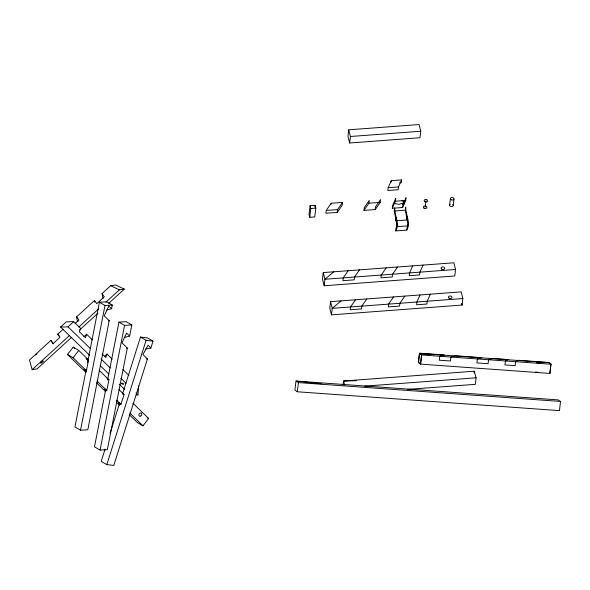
<?xml version="1.0" encoding="UTF-8"?>
<svg xmlns="http://www.w3.org/2000/svg" width="590" height="590" viewBox="0 0 590 590"><rect width="100%" height="100%" fill="white"/><g stroke="black" fill="none" stroke-linecap="round" stroke-linejoin="round"><path stroke-width="0.89" d="M136.275 394.961L137.927 394.917L138.65 385.867M549.836 373.418L550.868 364.244L548.862 362.489L518.345 360.298L515.616 361.707L515.173 365.66L504.959 364.922L505.401 360.977L508.123 359.561L493.093 358.477L488.542 359.76L488.092 363.713L476.912 362.909L477.362 358.956L481.912 357.673L455.436 355.77L450.885 357.053L450.443 360.999L439.262 360.195L439.705 356.249L444.255 354.966L419.579 353.189L418.546 362.363L420.552 364.111L549.976 373.433L551.008 364.229L548.818 362.688L419.409 353.41L418.354 362.349L420.552 364.111L421.658 354.944L419.409 353.41L428.517 354.708M420.552 364.111L421.584 354.944L419.579 353.189M474.065 372.821L474.249 371.213L343.52 381.029L343.019 385.034M560.5 401.436L559.46 410.64L297.279 391.767L294.897 389.99L296.025 381.059L558.17 399.895L560.5 401.436L298.466 382.608L296.025 381.059L321.683 383.788M310.089 205.704L309.057 214.502L309.757 217.29L314.78 216.914L315.812 208.123L315.112 205.327L310.089 205.704L310.79 208.499L309.757 217.29M314.905 207.09L315.112 205.327M326.263 210.431L325.931 213.233L337.229 212.393L342.171 205.217L342.502 202.414L331.204 203.262L326.263 210.431L337.554 209.59L342.502 202.414M331.042 204.664L331.204 203.262M323.239 272.58L322.479 279.092L324.161 285.767L454.772 275.98L455.532 269.475L453.858 262.793L323.239 272.58L324.92 279.262L324.161 285.767M337.229 212.393L337.554 209.59M348.742 129.822L347.975 136.327L349.656 143.001L419.992 137.728L420.759 131.223L419.077 124.549L348.742 129.822L350.416 136.497L349.656 143.001M330.555 301.66L329.795 308.172L331.469 314.846L462.088 305.06L462.848 298.555L461.174 291.873L330.555 301.66L332.236 308.341L331.469 314.846M363.971 210.387L364.296 207.584L369.244 200.408L368.912 203.211L363.971 210.387L375.262 209.539L380.211 202.363L380.543 199.568L375.594 206.736L375.262 209.539M388.168 187.716L387.837 190.518L398.154 189.744L398.486 186.941L401.584 179.906L391.266 180.68L388.168 187.716L398.486 186.941M391.096 182.081L391.266 180.68M392.298 208.263L392.63 205.46L395.728 198.424L395.396 201.227L392.298 208.263L402.623 207.488L405.721 200.453L406.053 197.65L402.948 204.686L402.623 207.488M394.29 211.021L394.651 207.96C394.585 215.697 399.954 223.529 395.72 230.926L406.775 230.1C411.001 222.703 405.64 214.863 405.699 207.134L405.337 210.195L408.273 225.845L397.225 226.671L394.29 211.021L405.337 210.195M396.111 217.776L395.757 220.844L406.805 220.011L407.166 216.95M401.584 179.906L401.259 182.708L399.541 182.841M395.72 230.926L396.082 227.865L397.579 223.61M404.098 202.503L404.172 203.97L402.196 204.118L402.483 204.383M406.775 230.1L407.137 227.039L408.634 222.777M425.176 207.252L425.936 200.748M449.632 205.099L450.399 198.594M453.194 205.475L453.961 198.97M474.249 371.213L476.101 377.799L475.334 384.326L407.675 389.385M297.279 391.767L298.466 382.608M86.118 370.011L74.945 426.939L80.535 430.206L87.822 429.771L109.224 320.687L104.216 315.805L108.818 306.04L111.576 308.725L106.628 310.104M87.534 362.784L99.415 302.235L106.702 301.8L112.292 305.067L111.576 308.725M86.442 371.7L84.023 369.347L86.435 370.749L88.552 359.966L78.75 350.423L73.16 347.156L67.496 354.487L85.956 372.474M80.535 430.206L105.005 305.502L99.415 302.235M105.831 388.994L94.481 446.829L100.071 450.096L107.358 449.654L127.3 348.019L121.997 342.849L126.592 333.084L129.645 336.057L124.291 337.546M107.601 379.953L118.951 322.118L126.231 321.683L131.828 324.95L129.645 336.057M106.185 390.934L104.371 389.171L106.783 390.58L108.899 379.79L99.142 370.291M100.071 450.096L124.542 325.385L118.951 322.118M105.094 449.093L101.222 461.351L106.82 464.618L113.774 465.451L147.434 358.927L142.942 354.553L148.009 345.239L150.878 348.034L153.046 341.153L147.456 337.886L140.494 337.052L122.521 393.95M110.072 433.34L119.755 402.704M119.77 404.165L118.546 402.97L120.95 404.379L124.055 394.555L118.848 389.481M106.82 464.618L146.091 340.319L140.494 337.052M92.49 339.929L86.634 334.228L85.454 337.694L79.407 331.809L80.594 328.342L73.728 321.653L66.272 321.838L60.593 327.03L89.599 355.283M112.196 359.126L106.989 354.052L105.802 357.518L102.181 353.985M412.698 265.884L409.6 272.912L409.268 275.714L419.593 274.94L419.918 272.145L423.023 265.109M420.014 294.963L416.916 301.992L416.584 304.794L426.909 304.02L427.234 301.225L430.331 294.189M348.174 270.714L343.233 277.89L342.901 280.693L354.199 279.844L354.524 277.042L359.472 269.866M355.49 299.794L350.548 306.97L350.217 309.772L361.515 308.924L361.84 306.122L366.788 298.946M386.214 267.867L381.265 275.036L380.941 277.838L392.232 276.99L392.564 274.188L397.513 267.019M393.53 296.947L388.581 304.116L388.257 306.918L399.548 306.07L399.88 303.267L404.821 296.099M67.496 354.487L73.094 357.754L78.75 350.423M129.468 414.858L137.382 422.565L142.972 425.832L148.636 418.502L132.861 403.14M84.023 336.654L86.634 334.228M104.378 356.478L106.989 354.052M53.417 343.911L50.843 340.445L29.5 359.981L32.155 369.679L37.045 368.934L71.538 337.369M50.843 340.445L53.041 343.66L59.937 337.347L57.739 334.139L63.101 329.235M78.005 321.41L77.128 320.127L76.671 316.815L94.533 300.472L96.731 303.68L104.275 296.777L102.077 293.562L110.647 285.722L115.537 284.977L124.298 289.085L108.744 303.326M75.092 323.482L78.868 320.031L76.671 316.815M32.155 369.679L69.355 335.636M78.831 326.971L98.442 309.02M105.883 302.205L119.409 289.83L124.298 289.085M79.657 329.943L97.918 313.224M60.593 327.03L68.049 326.845L73.728 321.653M333.748 271.798L324.92 279.262L455.532 269.475M341.064 300.878L332.236 308.341L462.848 298.555M108.405 320.916L109.224 320.687M126.474 348.248L127.3 348.019M145.575 349.066L150.878 348.034M146.549 359.096L147.434 358.927M350.416 136.497L420.759 131.223M368.912 203.211L380.211 202.363M395.396 201.227L405.721 200.453M310.79 208.499L315.812 208.123M364.62 386.148L476.101 377.799M105.005 305.502L112.292 305.067M124.542 325.385L131.828 324.95M356.338 380.698L343.52 381.029L344.715 385.13M538.353 372.342L535.735 371.988M421.584 354.944L551.008 364.229M146.091 340.319L153.046 341.153M394.017 203.344L399.01 204.361L404.334 202.569L402.07 200.312M110.647 285.722L119.409 289.83M88.552 359.966L86.14 358.558L88.559 360.91M107.092 378.736L108.899 379.79M122.248 393.5L124.055 394.555M147.234 417.683L148.636 418.502M122.941 369.591L128.856 375.358M68.049 326.845L90.462 348.683M101.015 358.956L110.242 367.946M120.788 378.22L126.061 383.36M135.951 392.992L137.927 394.917M100.145 365.557L108.715 373.905M119.261 384.186L124.534 389.319M73.16 347.156L74.48 348.439M73.094 357.754L86.435 370.749M97.026 381.074L106.783 390.58M116.577 400.116L120.95 404.379M129.778 412.971L142.972 425.832M96.509 382.748L105.735 391.738M116.282 402.011L119.578 405.227M57.739 334.139L59.435 336.315M103.42 298.156L102.542 296.873L102.077 293.562M461.668 303.385L462.088 305.06M94.533 300.472L94.761 302.124M121.385 383.493A1.092 0.457 18.9 0 1 122.071 383.183A1.092 0.457 18.9 0 1 123.295 383.707M123.723 383.972A1.092 0.457 18.9 0 1 123.03 384.282A1.092 0.457 18.9 0 1 121.806 383.751M35.607 354.9A1.792 0.472 -34.4 0 1 36.912 353.919M452.84 204.59A1.792 1.283 6.7 0 1 452.589 206.323A1.792 1.283 6.7 0 1 450.148 206.117A1.792 1.283 6.7 0 1 450.074 204.361M536.494 362.584L540.042 363.02L536.561 362.533M449.093 298.216A1.792 1.283 6.7 0 0 451.984 297.589A1.792 1.283 6.7 0 0 449.587 296.047A1.792 1.283 6.7 0 0 449.093 298.216M41.271 362.909A1.792 0.472 -34.4 0 0 43.306 361.05A1.792 0.472 -34.4 0 0 40.88 362.194A1.792 0.472 -34.4 0 0 41.271 362.909M441.777 269.136A1.792 1.283 6.7 0 0 444.668 268.509A1.792 1.283 6.7 0 0 442.271 266.968A1.792 1.283 6.7 0 0 441.777 269.136M451.048 199.715A1.792 1.283 6.7 0 0 453.939 199.088A1.792 1.283 6.7 0 0 451.549 197.547A1.792 1.283 6.7 0 0 451.048 199.715M424.807 201.677A1.792 1.283 6.7 0 0 427.698 201.057A1.792 1.283 6.7 0 0 425.309 199.508A1.792 1.283 6.7 0 0 424.807 201.677M424.048 208.181A1.792 1.283 6.7 0 0 426.939 207.562A1.792 1.283 6.7 0 0 424.542 206.013A1.792 1.283 6.7 0 0 424.048 208.181M140.803 415.957A1.792 1.291 -59.7 0 0 141.261 413.066A1.792 1.291 -59.7 0 0 138.916 414.755A1.792 1.291 -59.7 0 0 140.803 415.957"/></g></svg>
